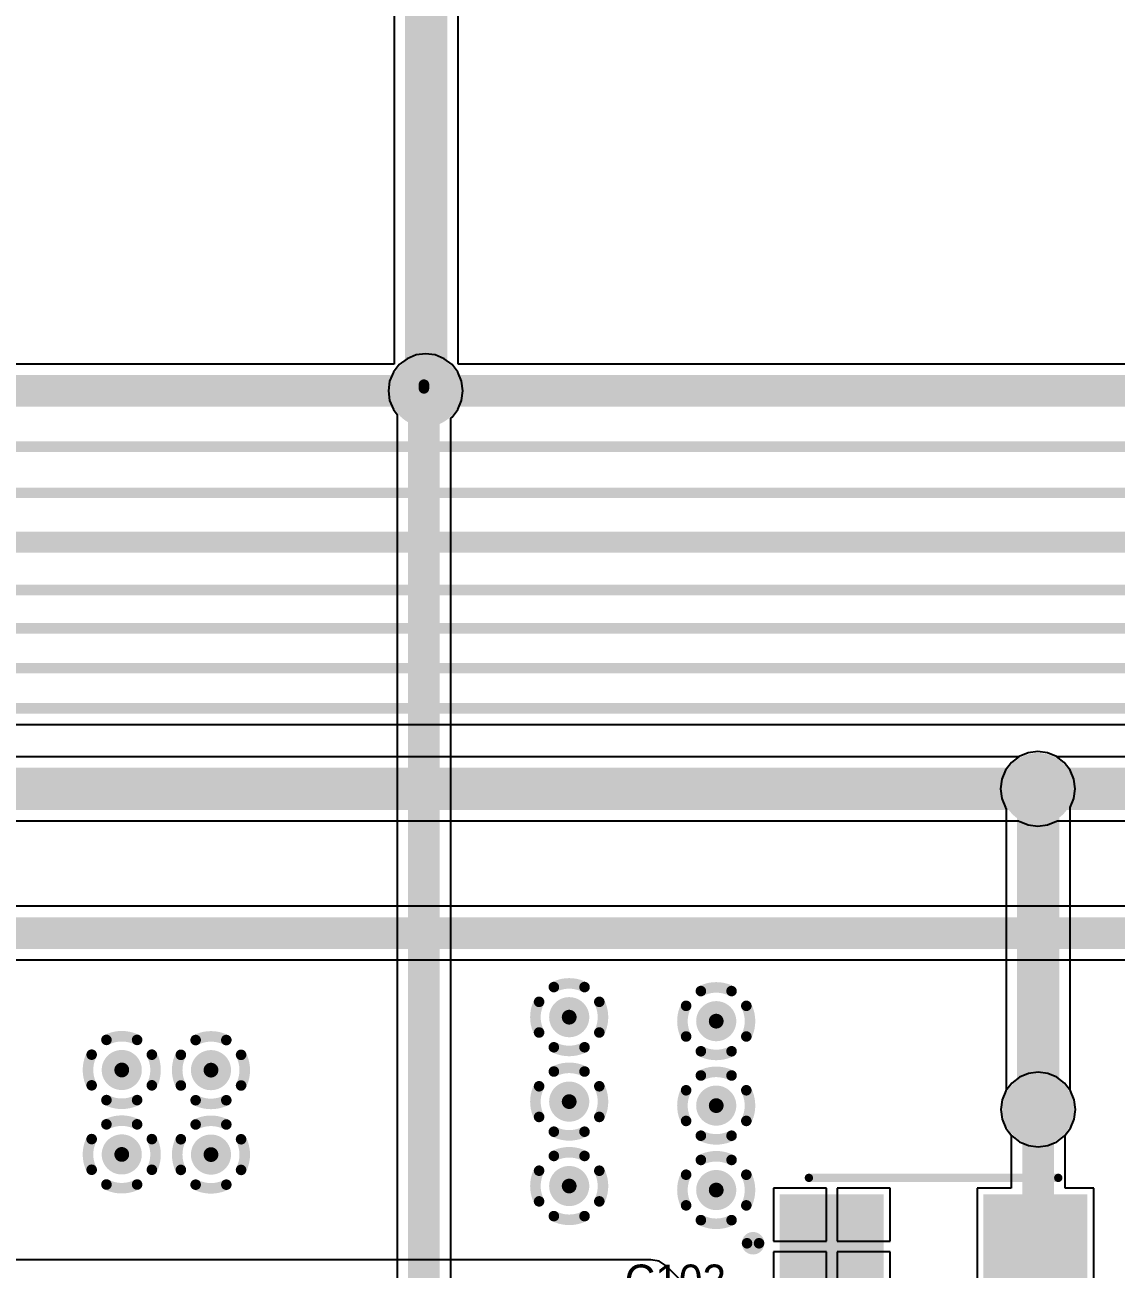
# Model space of a CAD drawing. Header units: millimetres. Extents: x 6.83 to 16.18, y 4.59 to 12.3.
# Drawn here: x 9.835 to 10.869, y 9.695 to 10.874 of the extents above; entities that cross this region are included whole.
import ezdxf

# ---------------------------------------------------------------- set-up
doc = ezdxf.new("R2010")
doc.units = ezdxf.units.MM
doc.header["$MEASUREMENT"] = 0
for name, color, linetype in [('BottomLayer', 5, 'Continuous'), ('BottomSolder', 6, 'Continuous'), ('InternalPlane1', 76, 'Continuous'), ('InternalPlane2', 16, 'Continuous'), ('MultiLayer', 9, 'Continuous'), ('TopLayer', 1, 'Continuous'), ('TopOverlay', 2, 'Continuous'), ('TopPaste', 8, 'Continuous'), ('TopSolder', 216, 'Continuous'), ('ViaHoleLayer', 16, 'Continuous')]:
    doc.layers.add(name, color=color, linetype=linetype)

# ---------------------------------------------------------------- blocks, each defined once
blk = doc.blocks.new('6032_____50')
at = {"layer": 'TopLayer'}
for points in [[(-0.2577323, -0.0002756), (-0.1671811, -0.0002756), (-0.2577323, 0.0902756), (-0.1671811, 0.0902756)], [(-0.0648189, -0.0002756), (0.0257323, -0.0002756), (-0.0648189, 0.0902756), (0.0257323, 0.0902756)]]:
    blk.add_solid(points, dxfattribs=at)
at = {"layer": 'TopOverlay', "const_width": 0.007874}
for points in [[(-0.2341102, 0.1099606), (0.0021102, 0.1099606)], [(-0.2341102, -0.0199606), (0.0021102, -0.0199606)]]:
    blk.add_lwpolyline(points, dxfattribs=at)
at = {"layer": 'TopOverlay'}
for points, const_width in [([(-0.2360787, 0.1099606, 1), (-0.2321417, 0.1099606, 1)], 0.003937), ([(0.0001417, 0.1099606, 1), (0.0040787, 0.1099606, 1)], 0.003937), ([(-0.2813431, 0.048, 1), (-0.2926569, 0.048, 1)], 0.01), ([(-0.2951569, 0.048, 1), (-0.2901569, 0.048, 1)], 0.005), ([(-0.2838431, 0.048, 1), (-0.2788431, 0.048, 1)], 0.005), ([(-0.2360787, -0.0199606, 1), (-0.2321417, -0.0199606, 1)], 0.003937), ([(0.0001417, -0.0199606, 1), (0.0040787, -0.0199606, 1)], 0.003937)]:
    blk.add_lwpolyline(points, format="xyb", close=True, dxfattribs=dict(at, const_width=const_width))
at = {"layer": 'TopPaste'}
for points in [[(-0.2577323, -0.0002756), (-0.1671811, -0.0002756), (-0.2577323, 0.0902756), (-0.1671811, 0.0902756)], [(-0.0648189, -0.0002756), (0.0257323, -0.0002756), (-0.0648189, 0.0902756), (0.0257323, 0.0902756)]]:
    blk.add_solid(points, dxfattribs=at)
at = {"layer": 'TopSolder'}
for points in [[(-0.2617323, -0.0042756), (-0.1631811, -0.0042756), (-0.2617323, 0.0942756), (-0.1631811, 0.0942756)], [(-0.0688189, -0.0042756), (0.0297323, -0.0042756), (-0.0688189, 0.0942756), (0.0297323, 0.0942756)]]:
    blk.add_solid(points, dxfattribs=at)

msp = doc.modelspace()

# ---------------------------------------------------------------- linework, layer by layer
at = {"layer": 'BottomLayer'}
for p, q in [((10.1896853, 10.5523797), (10.1840752, 10.5450684)), ((10.1969966, 10.5579898), (10.1896853, 10.5523797)), ((10.2055108, 10.5615165), (10.1969966, 10.5579898)), ((10.2146476, 10.5627194), (10.2055108, 10.5615165)), ((10.2237844, 10.5615165), (10.2146476, 10.5627194)), ((10.2322986, 10.5579898), (10.2237844, 10.5615165)), ((10.2396099, 10.5523797), (10.2322986, 10.5579898)), ((10.24522, 10.5450684), (10.2396099, 10.5523797)), ((10.1840752, 10.5450684), (10.1805485, 10.5365542)), ((10.2487467, 10.5365542), (10.24522, 10.5450684)), ((10.1805485, 10.5365542), (10.1793456, 10.5274174)), ((10.2499496, 10.5274174), (10.2487467, 10.5365542)), ((10.1793456, 10.5274174), (10.1805485, 10.5182806)), ((10.1805485, 10.5182806), (10.1840752, 10.5097664)), ((10.24522, 10.5097664), (10.2487467, 10.5182806)), ((10.2487467, 10.5182806), (10.2499496, 10.5274174)), ((10.1840752, 10.5097664), (10.1875666, 10.5052163)), ((10.1875666, 10.5052163), (10.1875666, 9.3562798)), ((10.2396099, 10.5024551), (10.24522, 10.5097664)), ((10.2385462, 10.5016389), (10.2396099, 10.5024551)), ((10.2385462, 9.3521514), (10.2385462, 10.5016389)), ((10.7695134, 10.1753362), (10.7639033, 10.1680249)), ((10.7768247, 10.1809463), (10.7695134, 10.1753362)), ((10.7853389, 10.184473), (10.7768247, 10.1809463)), ((10.7944757, 10.1856759), (10.7853389, 10.184473)), ((10.8036125, 10.184473), (10.7944757, 10.1856759)), ((10.8121267, 10.1809463), (10.8036125, 10.184473)), ((10.819438, 10.1753362), (10.8121267, 10.1809463)), ((10.8250481, 10.1680249), (10.819438, 10.1753362)), ((10.7639033, 10.1680249), (10.7603766, 10.1595107)), ((10.8285748, 10.1595107), (10.8250481, 10.1680249)), ((10.7603766, 10.1595107), (10.7591737, 10.1503739)), ((10.7591737, 10.1503739), (10.7603766, 10.1412371)), ((10.8297777, 10.1503739), (10.8285748, 10.1595107)), ((10.8285748, 10.1412371), (10.8297777, 10.1503739)), ((10.7603766, 10.1412371), (10.7639033, 10.1327229)), ((10.8250671, 10.1327688), (10.8285748, 10.1412371)), ((10.7639033, 10.1327229), (10.7645493, 10.131881)), ((10.7645493, 10.131881), (10.7645493, 9.8647082)), ((10.8250671, 9.8647082), (10.8250671, 10.1327688)), ((10.7607091, 9.8557854), (10.7595062, 9.8466486)), ((10.7642358, 9.8642996), (10.7607091, 9.8557854)), ((10.7645493, 9.8647082), (10.7642358, 9.8642996)), ((10.8253806, 9.8642996), (10.8250671, 9.8647082)), ((10.8289073, 9.8557854), (10.8253806, 9.8642996)), ((10.8301102, 9.8466486), (10.8289073, 9.8557854)), ((10.7595062, 9.8466486), (10.7607091, 9.8375118)), ((10.8289073, 9.8375118), (10.8301102, 9.8466486)), ((10.7607091, 9.8375118), (10.7642358, 9.8289976)), ((10.8253806, 9.8289976), (10.8289073, 9.8375118)), ((10.7642358, 9.8289976), (10.7698459, 9.8216863)), ((10.7698459, 9.8216863), (10.7771572, 9.8160762)), ((10.8124592, 9.8160762), (10.8197705, 9.8216863)), ((10.8197705, 9.8216863), (10.8253806, 9.8289976)), ((10.7771572, 9.8160762), (10.7856714, 9.8125495)), ((10.7856714, 9.8125495), (10.7948082, 9.8113466)), ((10.7948082, 9.8113466), (10.803945, 9.8125495)), ((10.803945, 9.8125495), (10.8124592, 9.8160762))]:
    msp.add_line(p, q, dxfattribs=at)
for points, const_width in [([(10.2021476, 10.5274174, 1), (10.2271476, 10.5274174, 1)], 0.025), ([(10.2055564, 10.5333849, 1), (10.2205564, 10.5333849, 1)], 0.015), ([(10.2105234, 10.5333519, 1), (10.2155234, 10.5333519, 1)], 0.005), ([(10.2105234, 10.5333519, 1), (10.2155234, 10.5333519, 1)], 0.005), ([(10.2105234, 10.529818, 1), (10.2155234, 10.529818, 1)], 0.005), ([(10.2105564, 10.5333849, 1), (10.2155564, 10.5333849, 1)], 0.005), ([(10.7819757, 10.1503739, 1), (10.8069757, 10.1503739, 1)], 0.025), ([(10.7848082, 10.1493249, 1), (10.8048082, 10.1493249, 1)], 0.02), ([(10.3431122, 9.9340569, 1), (10.3581122, 9.9340569, 1)], 0.015), ([(10.482369, 9.9302745, 1), (10.497369, 9.9302745, 1)], 0.015), ([(9.9193127, 9.8840129, 1), (9.9343127, 9.8840129, 1)], 0.015), ([(10.0038084, 9.8838682, 1), (10.0188084, 9.8838682, 1)], 0.015), ([(10.3431122, 9.8540569, 1), (10.3581122, 9.8540569, 1)], 0.015), ([(10.7823082, 9.8466486, 1), (10.8073082, 9.8466486, 1)], 0.025), ([(10.482369, 9.8502745, 1), (10.497369, 9.8502745, 1)], 0.015), ([(10.7848082, 9.8466486, 1), (10.8048082, 9.8466486, 1)], 0.02), ([(9.9193127, 9.8040129, 1), (9.9343127, 9.8040129, 1)], 0.015), ([(10.0038084, 9.8038682, 1), (10.0188084, 9.8038682, 1)], 0.015), ([(10.3431122, 9.7740569, 1), (10.3581122, 9.7740569, 1)], 0.015), ([(10.482369, 9.7702745, 1), (10.497369, 9.7702745, 1)], 0.015)]:
    msp.add_lwpolyline(points, format="xyb", close=True, dxfattribs=dict(at, const_width=const_width))
for points, const_width in [([(10.2130564, 8.9148396), (10.2130564, 10.5333849)], 0.03), ([(10.2130234, 10.5333519), (10.2130564, 10.5333849)], 0.01), ([(10.2130234, 10.529818), (10.2130234, 10.5333519)], 0.01), ([(10.7948082, 9.8466486), (10.7948082, 10.1493249)], 0.04)]:
    msp.add_lwpolyline(points, dxfattribs=dict(at, const_width=const_width))
at = {"layer": 'BottomSolder'}
for points, const_width in [([(10.2001476, 10.5274174, 1), (10.2291476, 10.5274174, 1)], 0.029), ([(10.7799757, 10.1503739, 1), (10.8089757, 10.1503739, 1)], 0.029), ([(10.3411122, 9.9340569, 1), (10.3601122, 9.9340569, 1)], 0.019), ([(10.480369, 9.9302745, 1), (10.499369, 9.9302745, 1)], 0.019), ([(9.9173127, 9.8840129, 1), (9.9363127, 9.8840129, 1)], 0.019), ([(10.0018084, 9.8838682, 1), (10.0208084, 9.8838682, 1)], 0.019), ([(10.3411122, 9.8540569, 1), (10.3601122, 9.8540569, 1)], 0.019), ([(10.480369, 9.8502745, 1), (10.499369, 9.8502745, 1)], 0.019), ([(10.7803082, 9.8466486, 1), (10.8093082, 9.8466486, 1)], 0.029), ([(9.9173127, 9.8040129, 1), (9.9363127, 9.8040129, 1)], 0.019), ([(10.0018084, 9.8038682, 1), (10.0208084, 9.8038682, 1)], 0.019), ([(10.3411122, 9.7740569, 1), (10.3601122, 9.7740569, 1)], 0.019), ([(10.480369, 9.7702745, 1), (10.499369, 9.7702745, 1)], 0.019)]:
    msp.add_lwpolyline(points, format="xyb", close=True, dxfattribs=dict(at, const_width=const_width))
at = {"layer": 'InternalPlane1'}
for points, const_width in [([(10.1976476, 10.5274174, 1), (10.2316476, 10.5274174, 1)], 0.034), ([(10.7774757, 10.1503739, 1), (10.8114757, 10.1503739, 1)], 0.034), ([(10.3335845, 9.9625691, 1), (10.3385845, 9.9625691, 1)], 0.005), ([(10.3626399, 9.9625691, 1), (10.3676399, 9.9625691, 1)], 0.005), ([(10.4728413, 9.9587867, 1), (10.4778413, 9.9587867, 1)], 0.005), ([(10.5018967, 9.9587867, 1), (10.5068967, 9.9587867, 1)], 0.005), ([(10.3196, 9.9485846, 1), (10.3246, 9.9485846, 1)], 0.005), ([(10.3766244, 9.9485846, 1), (10.3816244, 9.9485846, 1)], 0.005), ([(10.4588568, 9.9448022, 1), (10.4638568, 9.9448022, 1)], 0.005), ([(10.5158812, 9.9448022, 1), (10.5208812, 9.9448022, 1)], 0.005), ([(9.909785, 9.9125251, 1), (9.914785, 9.9125251, 1)], 0.005), ([(9.9388404, 9.9125251, 1), (9.9438404, 9.9125251, 1)], 0.005), ([(9.9942807, 9.9123804, 1), (9.9992807, 9.9123804, 1)], 0.005), ([(10.0233361, 9.9123804, 1), (10.0283361, 9.9123804, 1)], 0.005), ([(10.3196, 9.9195292, 1), (10.3246, 9.9195292, 1)], 0.005), ([(10.3766244, 9.9195292, 1), (10.3816244, 9.9195292, 1)], 0.005), ([(10.4588568, 9.9157468, 1), (10.4638568, 9.9157468, 1)], 0.005), ([(10.5158812, 9.9157468, 1), (10.5208812, 9.9157468, 1)], 0.005), ([(9.8958005, 9.8985406, 1), (9.9008005, 9.8985406, 1)], 0.005), ([(9.9528249, 9.8985406, 1), (9.9578249, 9.8985406, 1)], 0.005), ([(9.9802962, 9.8983959, 1), (9.9852962, 9.8983959, 1)], 0.005), ([(10.0373206, 9.8983959, 1), (10.0423206, 9.8983959, 1)], 0.005), ([(10.3335845, 9.9055447, 1), (10.3385845, 9.9055447, 1)], 0.005), ([(10.3626399, 9.9055447, 1), (10.3676399, 9.9055447, 1)], 0.005), ([(10.4728413, 9.9017623, 1), (10.4778413, 9.9017623, 1)], 0.005), ([(10.5018967, 9.9017623, 1), (10.5068967, 9.9017623, 1)], 0.005), ([(10.3335845, 9.8825691, 1), (10.3385845, 9.8825691, 1)], 0.005), ([(10.3626399, 9.8825691, 1), (10.3676399, 9.8825691, 1)], 0.005), ([(10.4728413, 9.8787867, 1), (10.4778413, 9.8787867, 1)], 0.005), ([(10.5018967, 9.8787867, 1), (10.5068967, 9.8787867, 1)], 0.005), ([(10.7778082, 9.8466486, 1), (10.8118082, 9.8466486, 1)], 0.034), ([(9.8958005, 9.8694852, 1), (9.9008005, 9.8694852, 1)], 0.005), ([(9.9528249, 9.8694852, 1), (9.9578249, 9.8694852, 1)], 0.005), ([(9.9802962, 9.8693405, 1), (9.9852962, 9.8693405, 1)], 0.005), ([(10.0373206, 9.8693405, 1), (10.0423206, 9.8693405, 1)], 0.005), ([(10.3196, 9.8685846, 1), (10.3246, 9.8685846, 1)], 0.005), ([(10.3766244, 9.8685846, 1), (10.3816244, 9.8685846, 1)], 0.005), ([(10.4588568, 9.8648022, 1), (10.4638568, 9.8648022, 1)], 0.005), ([(10.5158812, 9.8648022, 1), (10.5208812, 9.8648022, 1)], 0.005), ([(9.909785, 9.8555007, 1), (9.914785, 9.8555007, 1)], 0.005), ([(9.9388404, 9.8555007, 1), (9.9438404, 9.8555007, 1)], 0.005), ([(9.9942807, 9.855356, 1), (9.9992807, 9.855356, 1)], 0.005), ([(10.0233361, 9.855356, 1), (10.0283361, 9.855356, 1)], 0.005), ([(10.3196, 9.8395292, 1), (10.3246, 9.8395292, 1)], 0.005), ([(10.3766244, 9.8395292, 1), (10.3816244, 9.8395292, 1)], 0.005), ([(9.909785, 9.8325251, 1), (9.914785, 9.8325251, 1)], 0.005), ([(9.9388404, 9.8325251, 1), (9.9438404, 9.8325251, 1)], 0.005), ([(9.9942807, 9.8323804, 1), (9.9992807, 9.8323804, 1)], 0.005), ([(10.0233361, 9.8323804, 1), (10.0283361, 9.8323804, 1)], 0.005), ([(10.4588568, 9.8357468, 1), (10.4638568, 9.8357468, 1)], 0.005), ([(10.5158812, 9.8357468, 1), (10.5208812, 9.8357468, 1)], 0.005), ([(9.8958005, 9.8185406, 1), (9.9008005, 9.8185406, 1)], 0.005), ([(9.9528249, 9.8185406, 1), (9.9578249, 9.8185406, 1)], 0.005), ([(9.9802962, 9.8183959, 1), (9.9852962, 9.8183959, 1)], 0.005), ([(10.0373206, 9.8183959, 1), (10.0423206, 9.8183959, 1)], 0.005), ([(10.3335845, 9.8255447, 1), (10.3385845, 9.8255447, 1)], 0.005), ([(10.3626399, 9.8255447, 1), (10.3676399, 9.8255447, 1)], 0.005), ([(10.4728413, 9.8217623, 1), (10.4778413, 9.8217623, 1)], 0.005), ([(10.5018967, 9.8217623, 1), (10.5068967, 9.8217623, 1)], 0.005), ([(10.3335845, 9.8025691, 1), (10.3385845, 9.8025691, 1)], 0.005), ([(10.3626399, 9.8025691, 1), (10.3676399, 9.8025691, 1)], 0.005), ([(10.4728413, 9.7987867, 1), (10.4778413, 9.7987867, 1)], 0.005), ([(10.5018967, 9.7987867, 1), (10.5068967, 9.7987867, 1)], 0.005), ([(9.8958005, 9.7894852, 1), (9.9008005, 9.7894852, 1)], 0.005), ([(9.9528249, 9.7894852, 1), (9.9578249, 9.7894852, 1)], 0.005), ([(9.9802962, 9.7893405, 1), (9.9852962, 9.7893405, 1)], 0.005), ([(10.0373206, 9.7893405, 1), (10.0423206, 9.7893405, 1)], 0.005), ([(10.3196, 9.7885846, 1), (10.3246, 9.7885846, 1)], 0.005), ([(10.3766244, 9.7885846, 1), (10.3816244, 9.7885846, 1)], 0.005), ([(10.4588568, 9.7848022, 1), (10.4638568, 9.7848022, 1)], 0.005), ([(10.5158812, 9.7848022, 1), (10.5208812, 9.7848022, 1)], 0.005), ([(9.909785, 9.7755007, 1), (9.914785, 9.7755007, 1)], 0.005), ([(9.9388404, 9.7755007, 1), (9.9438404, 9.7755007, 1)], 0.005), ([(9.9942807, 9.775356, 1), (9.9992807, 9.775356, 1)], 0.005), ([(10.0233361, 9.775356, 1), (10.0283361, 9.775356, 1)], 0.005), ([(10.3196, 9.7595292, 1), (10.3246, 9.7595292, 1)], 0.005), ([(10.3766244, 9.7595292, 1), (10.3816244, 9.7595292, 1)], 0.005), ([(10.3335845, 9.7455447, 1), (10.3385845, 9.7455447, 1)], 0.005), ([(10.3626399, 9.7455447, 1), (10.3676399, 9.7455447, 1)], 0.005), ([(10.4588568, 9.7557468, 1), (10.4638568, 9.7557468, 1)], 0.005), ([(10.5158812, 9.7557468, 1), (10.5208812, 9.7557468, 1)], 0.005), ([(10.4728413, 9.7417623, 1), (10.4778413, 9.7417623, 1)], 0.005), ([(10.5018967, 9.7417623, 1), (10.5068967, 9.7417623, 1)], 0.005)]:
    msp.add_lwpolyline(points, format="xyb", close=True, dxfattribs=dict(at, const_width=const_width))
at = {"layer": 'InternalPlane1', "const_width": 0.01}
for points in [[(10.3360845, 9.9625691, -0.2400787590800461), (10.3651399, 9.9625691)], [(10.4753413, 9.9587867, -0.2400787590800461), (10.5043967, 9.9587867)], [(10.3221, 9.9195292, -0.2400787590800461), (10.3221, 9.9485846)], [(10.3791244, 9.9485846, -0.2400787590800461), (10.3791244, 9.9195292)], [(10.4613568, 9.9157468, -0.2400787590800461), (10.4613568, 9.9448022)], [(10.5183812, 9.9448022, -0.2400787590800461), (10.5183812, 9.9157468)], [(9.912285, 9.9125251, -0.2400787590800461), (9.9413404, 9.9125251)], [(9.9967807, 9.9123804, -0.2400787590800461), (10.0258361, 9.9123804)], [(9.8983005, 9.8694852, -0.2400787590800461), (9.8983005, 9.8985406)], [(9.9553249, 9.8985406, -0.2400787590800461), (9.9553249, 9.8694852)], [(9.9827962, 9.8693405, -0.2400787590800461), (9.9827962, 9.8983959)], [(10.0398206, 9.8983959, -0.2400787590800461), (10.0398206, 9.8693405)], [(10.3651399, 9.9055447, -0.2400787590800461), (10.3360845, 9.9055447)], [(10.5043967, 9.9017623, -0.2400787590800461), (10.4753413, 9.9017623)], [(10.3360845, 9.8825691, -0.2400787590800461), (10.3651399, 9.8825691)], [(10.4753413, 9.8787867, -0.2400787590800461), (10.5043967, 9.8787867)], [(10.3221, 9.8395292, -0.2400787590800461), (10.3221, 9.8685846)], [(10.3791244, 9.8685846, -0.2400787590800461), (10.3791244, 9.8395292)], [(10.4613568, 9.8357468, -0.2400787590800461), (10.4613568, 9.8648022)], [(10.5183812, 9.8648022, -0.2400787590800461), (10.5183812, 9.8357468)], [(9.9413404, 9.8555007, -0.2400787590800461), (9.912285, 9.8555007)], [(10.0258361, 9.855356, -0.2400787590800461), (9.9967807, 9.855356)], [(9.912285, 9.8325251, -0.2400787590800461), (9.9413404, 9.8325251)], [(9.9967807, 9.8323804, -0.2400787590800461), (10.0258361, 9.8323804)], [(9.8983005, 9.7894852, -0.2400787590800461), (9.8983005, 9.8185406)], [(9.9553249, 9.8185406, -0.2400787590800461), (9.9553249, 9.7894852)], [(9.9827962, 9.7893405, -0.2400787590800461), (9.9827962, 9.8183959)], [(10.0398206, 9.8183959, -0.2400787590800461), (10.0398206, 9.7893405)], [(10.3651399, 9.8255447, -0.2400787590800461), (10.3360845, 9.8255447)], [(10.5043967, 9.8217623, -0.2400787590800461), (10.4753413, 9.8217623)], [(10.3360845, 9.8025691, -0.2400787590800461), (10.3651399, 9.8025691)], [(10.4753413, 9.7987867, -0.2400787590800461), (10.5043967, 9.7987867)], [(10.3221, 9.7595292, -0.2400787590800461), (10.3221, 9.7885846)], [(10.3791244, 9.7885846, -0.2400787590800461), (10.3791244, 9.7595292)], [(10.4613568, 9.7557468, -0.2400787590800461), (10.4613568, 9.7848022)], [(10.5183812, 9.7848022, -0.2400787590800461), (10.5183812, 9.7557468)], [(9.9413404, 9.7755007, -0.2400787590800461), (9.912285, 9.7755007)], [(10.0258361, 9.775356, -0.2400787590800461), (9.9967807, 9.775356)], [(10.3651399, 9.7455447, -0.2400787590800461), (10.3360845, 9.7455447)], [(10.5043967, 9.7417623, -0.2400787590800461), (10.4753413, 9.7417623)]]:
    msp.add_lwpolyline(points, format="xyb", dxfattribs=at)
at = {"layer": 'InternalPlane2'}
for points, const_width in [([(10.1976476, 10.5274174, 1), (10.2316476, 10.5274174, 1)], 0.034), ([(10.7774757, 10.1503739, 1), (10.8114757, 10.1503739, 1)], 0.034), ([(10.3335845, 9.9625691, 1), (10.3385845, 9.9625691, 1)], 0.005), ([(10.3626399, 9.9625691, 1), (10.3676399, 9.9625691, 1)], 0.005), ([(10.4728413, 9.9587867, 1), (10.4778413, 9.9587867, 1)], 0.005), ([(10.5018967, 9.9587867, 1), (10.5068967, 9.9587867, 1)], 0.005), ([(10.3196, 9.9485846, 1), (10.3246, 9.9485846, 1)], 0.005), ([(10.3766244, 9.9485846, 1), (10.3816244, 9.9485846, 1)], 0.005), ([(10.4588568, 9.9448022, 1), (10.4638568, 9.9448022, 1)], 0.005), ([(10.5158812, 9.9448022, 1), (10.5208812, 9.9448022, 1)], 0.005), ([(9.909785, 9.9125251, 1), (9.914785, 9.9125251, 1)], 0.005), ([(9.9388404, 9.9125251, 1), (9.9438404, 9.9125251, 1)], 0.005), ([(9.9942807, 9.9123804, 1), (9.9992807, 9.9123804, 1)], 0.005), ([(10.0233361, 9.9123804, 1), (10.0283361, 9.9123804, 1)], 0.005), ([(10.3196, 9.9195292, 1), (10.3246, 9.9195292, 1)], 0.005), ([(10.3766244, 9.9195292, 1), (10.3816244, 9.9195292, 1)], 0.005), ([(10.4588568, 9.9157468, 1), (10.4638568, 9.9157468, 1)], 0.005), ([(10.5158812, 9.9157468, 1), (10.5208812, 9.9157468, 1)], 0.005), ([(9.8958005, 9.8985406, 1), (9.9008005, 9.8985406, 1)], 0.005), ([(9.9528249, 9.8985406, 1), (9.9578249, 9.8985406, 1)], 0.005), ([(9.9802962, 9.8983959, 1), (9.9852962, 9.8983959, 1)], 0.005), ([(10.0373206, 9.8983959, 1), (10.0423206, 9.8983959, 1)], 0.005), ([(10.3335845, 9.9055447, 1), (10.3385845, 9.9055447, 1)], 0.005), ([(10.3626399, 9.9055447, 1), (10.3676399, 9.9055447, 1)], 0.005), ([(10.4728413, 9.9017623, 1), (10.4778413, 9.9017623, 1)], 0.005), ([(10.5018967, 9.9017623, 1), (10.5068967, 9.9017623, 1)], 0.005), ([(10.3335845, 9.8825691, 1), (10.3385845, 9.8825691, 1)], 0.005), ([(10.3626399, 9.8825691, 1), (10.3676399, 9.8825691, 1)], 0.005), ([(10.4728413, 9.8787867, 1), (10.4778413, 9.8787867, 1)], 0.005), ([(10.5018967, 9.8787867, 1), (10.5068967, 9.8787867, 1)], 0.005), ([(10.7778082, 9.8466486, 1), (10.8118082, 9.8466486, 1)], 0.034), ([(9.8958005, 9.8694852, 1), (9.9008005, 9.8694852, 1)], 0.005), ([(9.9528249, 9.8694852, 1), (9.9578249, 9.8694852, 1)], 0.005), ([(9.9802962, 9.8693405, 1), (9.9852962, 9.8693405, 1)], 0.005), ([(10.0373206, 9.8693405, 1), (10.0423206, 9.8693405, 1)], 0.005), ([(10.3196, 9.8685846, 1), (10.3246, 9.8685846, 1)], 0.005), ([(10.3766244, 9.8685846, 1), (10.3816244, 9.8685846, 1)], 0.005), ([(10.4588568, 9.8648022, 1), (10.4638568, 9.8648022, 1)], 0.005), ([(10.5158812, 9.8648022, 1), (10.5208812, 9.8648022, 1)], 0.005), ([(9.909785, 9.8555007, 1), (9.914785, 9.8555007, 1)], 0.005), ([(9.9388404, 9.8555007, 1), (9.9438404, 9.8555007, 1)], 0.005), ([(9.9942807, 9.855356, 1), (9.9992807, 9.855356, 1)], 0.005), ([(10.0233361, 9.855356, 1), (10.0283361, 9.855356, 1)], 0.005), ([(10.3196, 9.8395292, 1), (10.3246, 9.8395292, 1)], 0.005), ([(10.3766244, 9.8395292, 1), (10.3816244, 9.8395292, 1)], 0.005), ([(9.909785, 9.8325251, 1), (9.914785, 9.8325251, 1)], 0.005), ([(9.9388404, 9.8325251, 1), (9.9438404, 9.8325251, 1)], 0.005), ([(9.9942807, 9.8323804, 1), (9.9992807, 9.8323804, 1)], 0.005), ([(10.0233361, 9.8323804, 1), (10.0283361, 9.8323804, 1)], 0.005), ([(10.4588568, 9.8357468, 1), (10.4638568, 9.8357468, 1)], 0.005), ([(10.5158812, 9.8357468, 1), (10.5208812, 9.8357468, 1)], 0.005), ([(9.8958005, 9.8185406, 1), (9.9008005, 9.8185406, 1)], 0.005), ([(9.9528249, 9.8185406, 1), (9.9578249, 9.8185406, 1)], 0.005), ([(9.9802962, 9.8183959, 1), (9.9852962, 9.8183959, 1)], 0.005), ([(10.0373206, 9.8183959, 1), (10.0423206, 9.8183959, 1)], 0.005), ([(10.3335845, 9.8255447, 1), (10.3385845, 9.8255447, 1)], 0.005), ([(10.3626399, 9.8255447, 1), (10.3676399, 9.8255447, 1)], 0.005), ([(10.4728413, 9.8217623, 1), (10.4778413, 9.8217623, 1)], 0.005), ([(10.5018967, 9.8217623, 1), (10.5068967, 9.8217623, 1)], 0.005), ([(10.3335845, 9.8025691, 1), (10.3385845, 9.8025691, 1)], 0.005), ([(10.3626399, 9.8025691, 1), (10.3676399, 9.8025691, 1)], 0.005), ([(10.4728413, 9.7987867, 1), (10.4778413, 9.7987867, 1)], 0.005), ([(10.5018967, 9.7987867, 1), (10.5068967, 9.7987867, 1)], 0.005), ([(9.8958005, 9.7894852, 1), (9.9008005, 9.7894852, 1)], 0.005), ([(9.9528249, 9.7894852, 1), (9.9578249, 9.7894852, 1)], 0.005), ([(9.9802962, 9.7893405, 1), (9.9852962, 9.7893405, 1)], 0.005), ([(10.0373206, 9.7893405, 1), (10.0423206, 9.7893405, 1)], 0.005), ([(10.3196, 9.7885846, 1), (10.3246, 9.7885846, 1)], 0.005), ([(10.3766244, 9.7885846, 1), (10.3816244, 9.7885846, 1)], 0.005), ([(10.4588568, 9.7848022, 1), (10.4638568, 9.7848022, 1)], 0.005), ([(10.5158812, 9.7848022, 1), (10.5208812, 9.7848022, 1)], 0.005), ([(9.909785, 9.7755007, 1), (9.914785, 9.7755007, 1)], 0.005), ([(9.9388404, 9.7755007, 1), (9.9438404, 9.7755007, 1)], 0.005), ([(9.9942807, 9.775356, 1), (9.9992807, 9.775356, 1)], 0.005), ([(10.0233361, 9.775356, 1), (10.0283361, 9.775356, 1)], 0.005), ([(10.3196, 9.7595292, 1), (10.3246, 9.7595292, 1)], 0.005), ([(10.3766244, 9.7595292, 1), (10.3816244, 9.7595292, 1)], 0.005), ([(10.3335845, 9.7455447, 1), (10.3385845, 9.7455447, 1)], 0.005), ([(10.3626399, 9.7455447, 1), (10.3676399, 9.7455447, 1)], 0.005), ([(10.4588568, 9.7557468, 1), (10.4638568, 9.7557468, 1)], 0.005), ([(10.5158812, 9.7557468, 1), (10.5208812, 9.7557468, 1)], 0.005), ([(10.4728413, 9.7417623, 1), (10.4778413, 9.7417623, 1)], 0.005), ([(10.5018967, 9.7417623, 1), (10.5068967, 9.7417623, 1)], 0.005)]:
    msp.add_lwpolyline(points, format="xyb", close=True, dxfattribs=dict(at, const_width=const_width))
at = {"layer": 'InternalPlane2', "const_width": 0.01}
for points in [[(10.3360845, 9.9625691, -0.2400787590800461), (10.3651399, 9.9625691)], [(10.4753413, 9.9587867, -0.2400787590800461), (10.5043967, 9.9587867)], [(10.3221, 9.9195292, -0.2400787590800461), (10.3221, 9.9485846)], [(10.3791244, 9.9485846, -0.2400787590800461), (10.3791244, 9.9195292)], [(10.4613568, 9.9157468, -0.2400787590800461), (10.4613568, 9.9448022)], [(10.5183812, 9.9448022, -0.2400787590800461), (10.5183812, 9.9157468)], [(9.912285, 9.9125251, -0.2400787590800461), (9.9413404, 9.9125251)], [(9.9967807, 9.9123804, -0.2400787590800461), (10.0258361, 9.9123804)], [(9.8983005, 9.8694852, -0.2400787590800461), (9.8983005, 9.8985406)], [(9.9553249, 9.8985406, -0.2400787590800461), (9.9553249, 9.8694852)], [(9.9827962, 9.8693405, -0.2400787590800461), (9.9827962, 9.8983959)], [(10.0398206, 9.8983959, -0.2400787590800461), (10.0398206, 9.8693405)], [(10.3651399, 9.9055447, -0.2400787590800461), (10.3360845, 9.9055447)], [(10.5043967, 9.9017623, -0.2400787590800461), (10.4753413, 9.9017623)], [(10.3360845, 9.8825691, -0.2400787590800461), (10.3651399, 9.8825691)], [(10.4753413, 9.8787867, -0.2400787590800461), (10.5043967, 9.8787867)], [(10.3221, 9.8395292, -0.2400787590800461), (10.3221, 9.8685846)], [(10.3791244, 9.8685846, -0.2400787590800461), (10.3791244, 9.8395292)], [(10.4613568, 9.8357468, -0.2400787590800461), (10.4613568, 9.8648022)], [(10.5183812, 9.8648022, -0.2400787590800461), (10.5183812, 9.8357468)], [(9.9413404, 9.8555007, -0.2400787590800461), (9.912285, 9.8555007)], [(10.0258361, 9.855356, -0.2400787590800461), (9.9967807, 9.855356)], [(9.912285, 9.8325251, -0.2400787590800461), (9.9413404, 9.8325251)], [(9.9967807, 9.8323804, -0.2400787590800461), (10.0258361, 9.8323804)], [(9.8983005, 9.7894852, -0.2400787590800461), (9.8983005, 9.8185406)], [(9.9553249, 9.8185406, -0.2400787590800461), (9.9553249, 9.7894852)], [(9.9827962, 9.7893405, -0.2400787590800461), (9.9827962, 9.8183959)], [(10.0398206, 9.8183959, -0.2400787590800461), (10.0398206, 9.7893405)], [(10.3651399, 9.8255447, -0.2400787590800461), (10.3360845, 9.8255447)], [(10.5043967, 9.8217623, -0.2400787590800461), (10.4753413, 9.8217623)], [(10.3360845, 9.8025691, -0.2400787590800461), (10.3651399, 9.8025691)], [(10.4753413, 9.7987867, -0.2400787590800461), (10.5043967, 9.7987867)], [(10.3221, 9.7595292, -0.2400787590800461), (10.3221, 9.7885846)], [(10.3791244, 9.7885846, -0.2400787590800461), (10.3791244, 9.7595292)], [(10.4613568, 9.7557468, -0.2400787590800461), (10.4613568, 9.7848022)], [(10.5183812, 9.7848022, -0.2400787590800461), (10.5183812, 9.7557468)], [(9.9413404, 9.7755007, -0.2400787590800461), (9.912285, 9.7755007)], [(10.0258361, 9.775356, -0.2400787590800461), (9.9967807, 9.775356)], [(10.3651399, 9.7455447, -0.2400787590800461), (10.3360845, 9.7455447)], [(10.5043967, 9.7417623, -0.2400787590800461), (10.4753413, 9.7417623)]]:
    msp.add_lwpolyline(points, format="xyb", dxfattribs=at)
at = {"layer": 'MultiLayer'}
for points, const_width in [([(10.2021476, 10.5274174, 1), (10.2271476, 10.5274174, 1)], 0.025), ([(10.7819757, 10.1503739, 1), (10.8069757, 10.1503739, 1)], 0.025), ([(10.3431122, 9.9340569, 1), (10.3581122, 9.9340569, 1)], 0.015), ([(10.482369, 9.9302745, 1), (10.497369, 9.9302745, 1)], 0.015), ([(9.9193127, 9.8840129, 1), (9.9343127, 9.8840129, 1)], 0.015), ([(10.0038084, 9.8838682, 1), (10.0188084, 9.8838682, 1)], 0.015), ([(10.3431122, 9.8540569, 1), (10.3581122, 9.8540569, 1)], 0.015), ([(10.7823082, 9.8466486, 1), (10.8073082, 9.8466486, 1)], 0.025), ([(10.482369, 9.8502745, 1), (10.497369, 9.8502745, 1)], 0.015), ([(9.9193127, 9.8040129, 1), (9.9343127, 9.8040129, 1)], 0.015), ([(10.0038084, 9.8038682, 1), (10.0188084, 9.8038682, 1)], 0.015), ([(10.3431122, 9.7740569, 1), (10.3581122, 9.7740569, 1)], 0.015), ([(10.482369, 9.7702745, 1), (10.497369, 9.7702745, 1)], 0.015)]:
    msp.add_lwpolyline(points, format="xyb", close=True, dxfattribs=dict(at, const_width=const_width))
at = {"layer": 'TopLayer'}
for p, q in [((10.1848526, 10.9685951), (10.1848526, 10.5529072)), ((10.2453704, 10.5529072), (10.2453704, 10.9647198)), ((10.1848526, 10.5529072), (9.6748913, 10.5529072)), ((11.9511437, 10.5529072), (10.2453704, 10.5529072)), ((8.2960368, 10.2113652), (13.2909942, 10.2113652)), ((10.7763995, 10.18062), (8.9381769, 10.18062)), ((10.7768247, 10.1809463), (10.7763995, 10.18062)), ((10.7853389, 10.184473), (10.7768247, 10.1809463)), ((10.7944757, 10.1856759), (10.7853389, 10.184473)), ((10.8036125, 10.184473), (10.7944757, 10.1856759)), ((10.8121267, 10.1809463), (10.8036125, 10.184473)), ((10.8125519, 10.18062), (10.8121267, 10.1809463)), ((11.1958214, 10.18062), (10.8125519, 10.18062)), ((8.9381769, 10.1201022), (10.7764328, 10.1201022)), ((10.7764328, 10.1201022), (10.7768247, 10.1198015)), ((10.7768247, 10.1198015), (10.7853389, 10.1162748)), ((10.7853389, 10.1162748), (10.7944757, 10.1150719)), ((10.7944757, 10.1150719), (10.8036125, 10.1162748)), ((10.8036125, 10.1162748), (10.8121267, 10.1198015)), ((10.8121267, 10.1198015), (10.8125186, 10.1201022)), ((10.8125186, 10.1201022), (11.1865687, 10.1201022)), ((11.8284226, 10.0392311), (8.9781259, 10.0392311)), ((8.9776755, 9.9882515), (11.8178644, 9.9882515)), ((10.7856714, 9.8807477), (10.7771572, 9.877221)), ((10.7948082, 9.8819506), (10.7856714, 9.8807477)), ((10.803945, 9.8807477), (10.7948082, 9.8819506)), ((10.8124592, 9.877221), (10.803945, 9.8807477)), ((10.7698459, 9.8716109), (10.7642358, 9.8642996)), ((10.7771572, 9.877221), (10.7698459, 9.8716109)), ((10.8197705, 9.8716109), (10.8124592, 9.877221)), ((10.8253806, 9.8642996), (10.8197705, 9.8716109)), ((10.7607091, 9.8557854), (10.7595062, 9.8466486)), ((10.7642358, 9.8642996), (10.7607091, 9.8557854)), ((10.8289073, 9.8557854), (10.8253806, 9.8642996)), ((10.8301102, 9.8466486), (10.8289073, 9.8557854)), ((10.7595062, 9.8466486), (10.7607091, 9.8375118)), ((10.8289073, 9.8375118), (10.8301102, 9.8466486)), ((10.7607091, 9.8375118), (10.7642358, 9.8289976)), ((10.8253806, 9.8289976), (10.8289073, 9.8375118)), ((10.7642358, 9.8289976), (10.7693184, 9.8223738)), ((10.7693184, 9.8223738), (10.7693184, 9.7721254)), ((10.820298, 9.8223738), (10.8253806, 9.8289976)), ((10.820298, 9.7721254), (10.820298, 9.8223738)), ((10.5943067, 9.7721254), (10.5440311, 9.7721254)), ((10.5440311, 9.7721254), (10.5440311, 9.7218498)), ((10.5943067, 9.7218498), (10.5943067, 9.7721254)), ((10.6545823, 9.7721254), (10.6043067, 9.7721254)), ((10.6043067, 9.7721254), (10.6043067, 9.7218498)), ((10.6545823, 9.7218498), (10.6545823, 9.7721254)), ((10.7693184, 9.7721254), (10.7369445, 9.7721254)), ((10.7369445, 9.7721254), (10.7369445, 9.6615742)), ((10.8474957, 9.7721254), (10.820298, 9.7721254)), ((10.8474957, 9.6615742), (10.8474957, 9.7721254)), ((10.5440311, 9.7218498), (10.5943067, 9.7218498)), ((10.6043067, 9.7218498), (10.6545823, 9.7218498)), ((10.4279062, 9.7042876), (7.7386691, 9.7042876)), ((10.4357098, 9.7027354), (10.4279062, 9.7042876)), ((10.4423254, 9.698315), (10.4357098, 9.7027354)), ((10.5943067, 9.7118498), (10.5440311, 9.7118498)), ((10.5440311, 9.7118498), (10.5440311, 9.6615742)), ((10.5943067, 9.6615742), (10.5943067, 9.7118498)), ((10.6545823, 9.7118498), (10.6043067, 9.7118498)), ((10.6043067, 9.7118498), (10.6043067, 9.6615742)), ((10.6545823, 9.6615742), (10.6545823, 9.7118498)), ((10.5871616, 9.5534787), (10.4423254, 9.698315))]:
    msp.add_line(p, q, dxfattribs=at)
for points, const_width in [([(10.2151115, 10.5311632), (10.2151115, 11.3187193)], 0.04), ([(9.652059, 10.5274174), (10.2146476, 10.5274174)], 0.03), ([(10.2146476, 10.5274174), (11.9774525, 10.5274174)], 0.03), ([(8.2766101, 10.4745966), (13.5439684, 10.4745966)], 0.01), ([(8.2689581, 10.4308587), (13.4976032, 10.4308587)], 0.01), ([(8.2424446, 10.3840343), (13.4401001, 10.3840343)], 0.02), ([(8.2224877, 10.3388509), (13.4083412, 10.3388509)], 0.01), ([(8.1656674, 10.3024465), (13.3915352, 10.3024465)], 0.01), ([(8.0993428, 10.2647419), (13.3524502, 10.2647419)], 0.01), ([(8.2720098, 10.2266591), (13.2973291, 10.2266591)], 0.01), ([(8.9201173, 10.1503611), (11.8419894, 10.1503611)], 0.04), ([(8.9556636, 10.0137413), (11.8284226, 10.0137413)], 0.03), ([(10.7948082, 9.7214875), (10.7948082, 9.8466486)], 0.03), ([(10.7899675, 9.4901991), (10.7899675, 9.7199098)], 0.03)]:
    msp.add_lwpolyline(points, dxfattribs=dict(at, const_width=const_width))
for points, const_width in [([(10.2021476, 10.5274174, 1), (10.2271476, 10.5274174, 1)], 0.025), ([(10.2051115, 10.5311632, 1), (10.2251115, 10.5311632, 1)], 0.02), ([(10.2071476, 10.5274174, 1), (10.2221476, 10.5274174, 1)], 0.015), ([(10.2071476, 10.5274174, 1), (10.2221476, 10.5274174, 1)], 0.015), ([(10.7819757, 10.1503739, 1), (10.8069757, 10.1503739, 1)], 0.025), ([(10.3431122, 9.9340569, 1), (10.3581122, 9.9340569, 1)], 0.015), ([(10.482369, 9.9302745, 1), (10.497369, 9.9302745, 1)], 0.015), ([(9.9193127, 9.8840129, 1), (9.9343127, 9.8840129, 1)], 0.015), ([(10.0038084, 9.8838682, 1), (10.0188084, 9.8838682, 1)], 0.015), ([(10.3431122, 9.8540569, 1), (10.3581122, 9.8540569, 1)], 0.015), ([(10.7823082, 9.8466486, 1), (10.8073082, 9.8466486, 1)], 0.025), ([(10.482369, 9.8502745, 1), (10.497369, 9.8502745, 1)], 0.015), ([(10.7873082, 9.8466486, 1), (10.8023082, 9.8466486, 1)], 0.015), ([(9.9193127, 9.8040129, 1), (9.9343127, 9.8040129, 1)], 0.015), ([(10.0038084, 9.8038682, 1), (10.0188084, 9.8038682, 1)], 0.015), ([(10.3431122, 9.7740569, 1), (10.3581122, 9.7740569, 1)], 0.015), ([(10.482369, 9.7702745, 1), (10.497369, 9.7702745, 1)], 0.015), ([(10.7824675, 9.7199098, 1), (10.7974675, 9.7199098, 1)], 0.015), ([(10.7873082, 9.7214875, 1), (10.8023082, 9.7214875, 1)], 0.015)]:
    msp.add_lwpolyline(points, format="xyb", close=True, dxfattribs=dict(at, const_width=const_width))
at = {"layer": 'TopSolder'}
for points, const_width in [([(10.2001476, 10.5274174, 1), (10.2291476, 10.5274174, 1)], 0.029), ([(10.7799757, 10.1503739, 1), (10.8089757, 10.1503739, 1)], 0.029), ([(10.3411122, 9.9340569, 1), (10.3601122, 9.9340569, 1)], 0.019), ([(10.480369, 9.9302745, 1), (10.499369, 9.9302745, 1)], 0.019), ([(9.9173127, 9.8840129, 1), (9.9363127, 9.8840129, 1)], 0.019), ([(10.0018084, 9.8838682, 1), (10.0208084, 9.8838682, 1)], 0.019), ([(10.3411122, 9.8540569, 1), (10.3601122, 9.8540569, 1)], 0.019), ([(10.480369, 9.8502745, 1), (10.499369, 9.8502745, 1)], 0.019), ([(10.7803082, 9.8466486, 1), (10.8093082, 9.8466486, 1)], 0.029), ([(9.9173127, 9.8040129, 1), (9.9363127, 9.8040129, 1)], 0.019), ([(10.0018084, 9.8038682, 1), (10.0208084, 9.8038682, 1)], 0.019), ([(10.3411122, 9.7740569, 1), (10.3601122, 9.7740569, 1)], 0.019), ([(10.480369, 9.7702745, 1), (10.499369, 9.7702745, 1)], 0.019)]:
    msp.add_lwpolyline(points, format="xyb", close=True, dxfattribs=dict(at, const_width=const_width))
at = {"layer": 'ViaHoleLayer'}
for points, const_width in [([(10.2076476, 10.5274174, 1), (10.2216476, 10.5274174, 1)], 0.014), ([(10.7874757, 10.1503739, 1), (10.8014757, 10.1503739, 1)], 0.014), ([(10.3471122, 9.9340569, 1), (10.3541122, 9.9340569, 1)], 0.007), ([(10.486369, 9.9302745, 1), (10.493369, 9.9302745, 1)], 0.007), ([(9.9233127, 9.8840129, 1), (9.9303127, 9.8840129, 1)], 0.007), ([(10.0078084, 9.8838682, 1), (10.0148084, 9.8838682, 1)], 0.007), ([(10.3471122, 9.8540569, 1), (10.3541122, 9.8540569, 1)], 0.007), ([(10.486369, 9.8502745, 1), (10.493369, 9.8502745, 1)], 0.007), ([(10.7878082, 9.8466486, 1), (10.8018082, 9.8466486, 1)], 0.014), ([(9.9233127, 9.8040129, 1), (9.9303127, 9.8040129, 1)], 0.007), ([(10.0078084, 9.8038682, 1), (10.0148084, 9.8038682, 1)], 0.007), ([(10.3471122, 9.7740569, 1), (10.3541122, 9.7740569, 1)], 0.007), ([(10.486369, 9.7702745, 1), (10.493369, 9.7702745, 1)], 0.007)]:
    msp.add_lwpolyline(points, format="xyb", close=True, dxfattribs=dict(at, const_width=const_width))

# ---------------------------------------------------------------- block references
at = {"rotation": 360}
msp.add_blockref('6032_____50', (10.8117634, 9.6718498), dxfattribs=at)

# ---------------------------------------------------------------- texts
at = {"layer": 'TopOverlay'}
msp.add_text('C102', height=0.03, dxfattribs=at).set_placement((10.4032087, 9.6696888))

doc.saveas('drawing.dxf')
